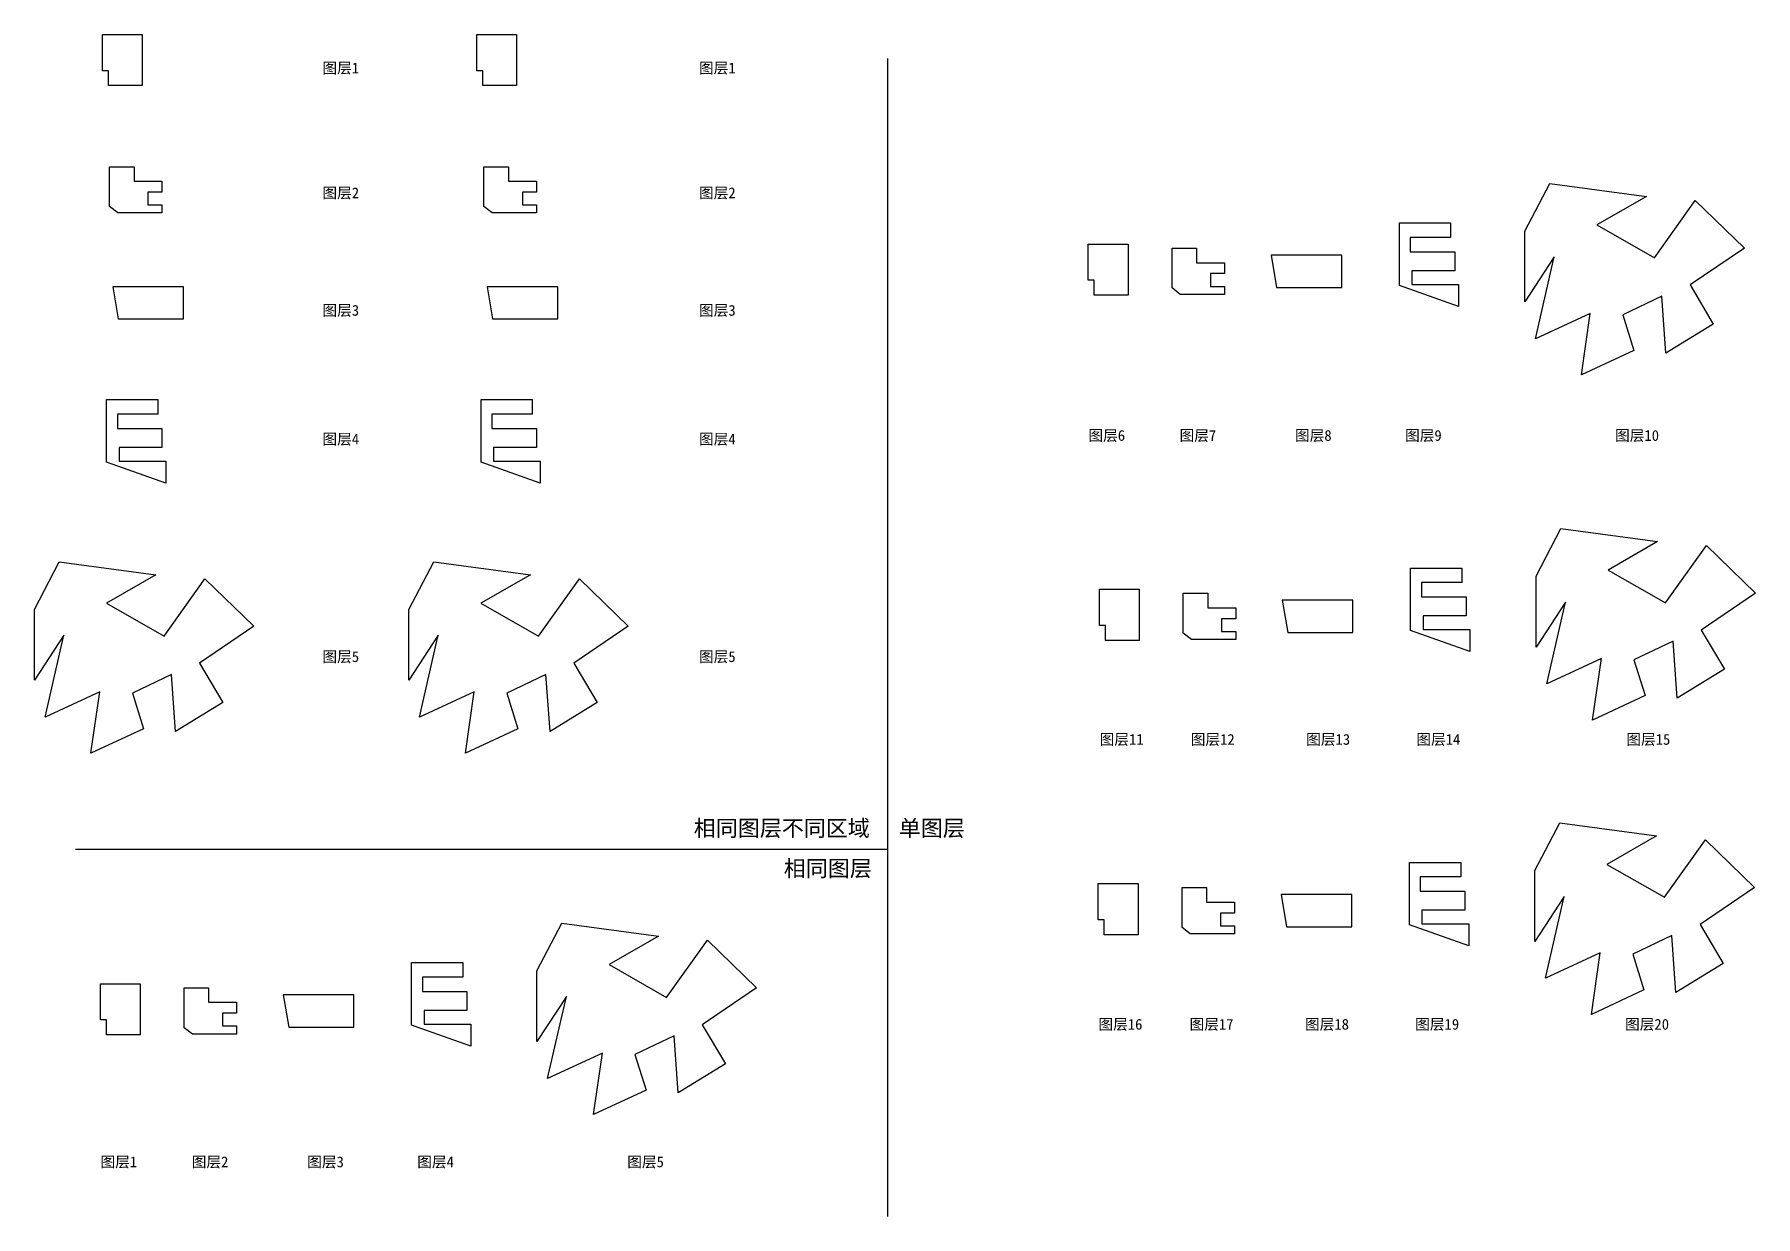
# Model space of a CAD drawing. Header units: millimetres. Extents: x -15678 to 321, y 6347 to 17336.
import ezdxf

# ---------------------------------------------------------------- set-up
doc = ezdxf.new("R2010")
doc.units = ezdxf.units.MM
for name, color, linetype in [('图层1', 10, 'Continuous'), ('图层10', 11, 'Continuous'), ('图层11', 20, 'Continuous'), ('图层12', 41, 'Continuous'), ('图层13', 60, 'Continuous'), ('图层14', 242, 'Continuous'), ('图层15', 100, 'Continuous'), ('图层16', 121, 'Continuous'), ('图层17', 160, 'Continuous'), ('图层18', 191, 'Continuous'), ('图层19', 220, 'Continuous'), ('图层2', 2, 'Continuous'), ('图层20', 241, 'Continuous'), ('图层3', 3, 'Continuous'), ('图层4', 4, 'Continuous'), ('图层5', 5, 'Continuous'), ('图层6', 6, 'Continuous'), ('图层7', 7, 'Continuous'), ('图层8', 8, 'Continuous'), ('图层9', 9, 'Continuous')]:
    doc.layers.add(name, color=color, linetype=linetype)
doc.styles.add('MtXpl_', font='')
doc.styles.get('MtXpl_').set_extended_font_data('SimSun')

msp = doc.modelspace()

# ---------------------------------------------------------------- linework, layer by layer
for p, q in [((-7745, 6347), (-7745, 17111)), ((-15296, 9764), (-7745, 9764))]:
    msp.add_line(p, q)
at = {"layer": '图层1'}
for p, q in [((-15046, 16998), (-15046, 17336)), ((-15046, 17336), (-14675, 17336)), ((-14675, 17336), (-14675, 16860)), ((-11566, 16998), (-11566, 17336)), ((-11566, 17336), (-11195, 17336)), ((-11195, 17336), (-11195, 16860)), ((-14990, 16998), (-15046, 16998)), ((-14990, 16860), (-14990, 16998)), ((-11510, 16998), (-11566, 16998)), ((-11510, 16860), (-11510, 16998)), ((-14675, 16860), (-14990, 16860)), ((-11195, 16860), (-11510, 16860)), ((-15064, 8175), (-15064, 8512)), ((-15064, 8512), (-14694, 8512)), ((-14694, 8512), (-14694, 8036)), ((-15009, 8175), (-15064, 8175)), ((-15009, 8036), (-15009, 8175)), ((-14694, 8036), (-15009, 8036))]:
    msp.add_line(p, q, dxfattribs=at)
at = {"layer": '图层10'}
for p, q in [((-1824, 15507), (-1592, 15950)), ((-1592, 15950), (-694, 15830)), ((-694, 15830), (-1153, 15565)), ((-619, 15259), (-239, 15793)), ((-239, 15793), (217, 15350)), ((-1153, 15565), (-619, 15259)), ((-1824, 14849), (-1824, 15507)), ((-1551, 15267), (-1824, 14849)), ((-1725, 14506), (-1551, 15267)), ((217, 15350), (-288, 15007)), ((-549, 14903), (-913, 14729)), ((-512, 14374), (-549, 14903)), ((-288, 15007), (-73, 14643)), ((-1216, 14742), (-1725, 14506)), ((-1298, 14171), (-1216, 14742)), ((-913, 14729), (-810, 14398)), ((-73, 14643), (-512, 14374)), ((-810, 14398), (-1298, 14171))]:
    msp.add_line(p, q, dxfattribs=at)
at = {"layer": '图层11'}
for p, q in [((-5778, 11842), (-5778, 12180)), ((-5778, 12180), (-5407, 12180)), ((-5407, 12180), (-5407, 11703)), ((-5722, 11842), (-5778, 11842)), ((-5722, 11703), (-5722, 11842)), ((-5407, 11703), (-5722, 11703))]:
    msp.add_line(p, q, dxfattribs=at)
at = {"layer": '图层12'}
for p, q in [((-4998, 11771), (-4998, 12141)), ((-4998, 12141), (-4771, 12141)), ((-4771, 12141), (-4771, 12006)), ((-4771, 12006), (-4511, 12006)), ((-4511, 12006), (-4511, 11905)), ((-4511, 11905), (-4642, 11905)), ((-4642, 11905), (-4642, 11786)), ((-4922, 11712), (-4998, 11771)), ((-4511, 11712), (-4922, 11712)), ((-4642, 11786), (-4511, 11786)), ((-4511, 11786), (-4511, 11712))]:
    msp.add_line(p, q, dxfattribs=at)
at = {"layer": '图层13'}
for p, q in [((-3421, 12076), (-4078, 12076)), ((-4078, 12076), (-4026, 11776)), ((-3421, 11776), (-3421, 12076)), ((-4026, 11776), (-3421, 11776))]:
    msp.add_line(p, q, dxfattribs=at)
at = {"layer": '图层14'}
for p, q in [((-2885, 11794), (-2885, 12376)), ((-2885, 12376), (-2409, 12376)), ((-2409, 12376), (-2409, 12241)), ((-2409, 12241), (-2784, 12241)), ((-2784, 12241), (-2784, 12107)), ((-2784, 12107), (-2370, 12107)), ((-2370, 12107), (-2370, 11931)), ((-2370, 11931), (-2769, 11931)), ((-2769, 11931), (-2769, 11804)), ((-2334, 11600), (-2885, 11794)), ((-2769, 11804), (-2334, 11804)), ((-2334, 11804), (-2334, 11600))]:
    msp.add_line(p, q, dxfattribs=at)
at = {"layer": '图层15'}
for p, q in [((-1719, 12299), (-1488, 12742)), ((-1488, 12742), (-589, 12622)), ((-589, 12622), (-1049, 12357)), ((-515, 12051), (-134, 12585)), ((-134, 12585), (321, 12142)), ((-1049, 12357), (-515, 12051)), ((-1719, 11641), (-1719, 12299)), ((-1446, 12059), (-1719, 11641)), ((-1620, 11298), (-1446, 12059)), ((321, 12142), (-184, 11799)), ((-444, 11695), (-809, 11521)), ((-407, 11166), (-444, 11695)), ((-184, 11799), (32, 11435)), ((-1111, 11534), (-1620, 11298)), ((-1194, 10963), (-1111, 11534)), ((-809, 11521), (-705, 11190)), ((32, 11435), (-407, 11166)), ((-705, 11190), (-1194, 10963))]:
    msp.add_line(p, q, dxfattribs=at)
at = {"layer": '图层16'}
for p, q in [((-5789, 9106), (-5789, 9444)), ((-5789, 9444), (-5419, 9444)), ((-5419, 9444), (-5419, 8967)), ((-5733, 9106), (-5789, 9106)), ((-5733, 8967), (-5733, 9106)), ((-5419, 8967), (-5733, 8967))]:
    msp.add_line(p, q, dxfattribs=at)
at = {"layer": '图层17'}
for p, q in [((-5010, 9035), (-5010, 9405)), ((-5010, 9405), (-4782, 9405)), ((-4782, 9405), (-4782, 9270)), ((-4782, 9270), (-4523, 9270)), ((-4523, 9169), (-4653, 9169)), ((-4653, 9169), (-4653, 9050)), ((-4523, 9270), (-4523, 9169)), ((-4933, 8976), (-5010, 9035)), ((-4523, 8976), (-4933, 8976)), ((-4653, 9050), (-4523, 9050)), ((-4523, 9050), (-4523, 8976))]:
    msp.add_line(p, q, dxfattribs=at)
at = {"layer": '图层18'}
for p, q in [((-3432, 9340), (-4089, 9340)), ((-4089, 9340), (-4038, 9040)), ((-3432, 9040), (-3432, 9340)), ((-4038, 9040), (-3432, 9040))]:
    msp.add_line(p, q, dxfattribs=at)
at = {"layer": '图层19'}
for p, q in [((-2896, 9058), (-2896, 9640)), ((-2896, 9640), (-2420, 9640)), ((-2420, 9640), (-2420, 9505)), ((-2420, 9505), (-2795, 9505)), ((-2795, 9505), (-2795, 9371)), ((-2795, 9371), (-2382, 9371)), ((-2382, 9371), (-2382, 9195)), ((-2382, 9195), (-2780, 9195)), ((-2780, 9195), (-2780, 9068)), ((-2345, 8864), (-2896, 9058)), ((-2780, 9068), (-2345, 9068)), ((-2345, 9068), (-2345, 8864))]:
    msp.add_line(p, q, dxfattribs=at)
at = {"layer": '图层2'}
for p, q in [((-14979, 15736), (-14979, 16106)), ((-14979, 16106), (-14751, 16106)), ((-14751, 16106), (-14751, 15971)), ((-11499, 15736), (-11499, 16106)), ((-11499, 16106), (-11271, 16106)), ((-11271, 16106), (-11271, 15971)), ((-14751, 15971), (-14492, 15971)), ((-14492, 15870), (-14622, 15870)), ((-14622, 15870), (-14622, 15751)), ((-14492, 15971), (-14492, 15870)), ((-11271, 15971), (-11011, 15971)), ((-11011, 15870), (-11142, 15870)), ((-11142, 15870), (-11142, 15751)), ((-11011, 15971), (-11011, 15870)), ((-14902, 15676), (-14979, 15736)), ((-14622, 15751), (-14492, 15751)), ((-14492, 15751), (-14492, 15676)), ((-11422, 15676), (-11499, 15736)), ((-11142, 15751), (-11011, 15751)), ((-11011, 15751), (-11011, 15676)), ((-14492, 15676), (-14902, 15676)), ((-11011, 15676), (-11422, 15676)), ((-14285, 8103), (-14285, 8473)), ((-14285, 8473), (-14058, 8473)), ((-14058, 8473), (-14058, 8339)), ((-14058, 8339), (-13798, 8339)), ((-13798, 8339), (-13798, 8238)), ((-13798, 8238), (-13929, 8238)), ((-13929, 8238), (-13929, 8119)), ((-14208, 8044), (-14285, 8103)), ((-13798, 8044), (-14208, 8044)), ((-13929, 8119), (-13798, 8119)), ((-13798, 8119), (-13798, 8044))]:
    msp.add_line(p, q, dxfattribs=at)
at = {"layer": '图层20'}
for p, q in [((-1731, 9563), (-1499, 10006)), ((-1499, 10006), (-601, 9886)), ((-601, 9886), (-1060, 9621)), ((-526, 9315), (-145, 9849)), ((-145, 9849), (310, 9406)), ((-1060, 9621), (-526, 9315)), ((-1731, 8905), (-1731, 9563)), ((-1457, 9323), (-1731, 8905)), ((-1631, 8562), (-1457, 9323)), ((310, 9406), (-195, 9063)), ((-195, 9063), (20, 8699)), ((-456, 8959), (-820, 8785)), ((-419, 8430), (-456, 8959)), ((-1122, 8798), (-1631, 8562)), ((-1205, 8227), (-1122, 8798)), ((-820, 8785), (-717, 8454)), ((20, 8699), (-419, 8430)), ((-717, 8454), (-1205, 8227))]:
    msp.add_line(p, q, dxfattribs=at)
at = {"layer": '图层3'}
for p, q in [((-14293, 14991), (-14950, 14991)), ((-14950, 14991), (-14898, 14691)), ((-14293, 14691), (-14293, 14991)), ((-10813, 14991), (-11470, 14991)), ((-11470, 14991), (-11418, 14691)), ((-10813, 14691), (-10813, 14991)), ((-14898, 14691), (-14293, 14691)), ((-11418, 14691), (-10813, 14691)), ((-12708, 8408), (-13365, 8408)), ((-13365, 8408), (-13313, 8108)), ((-12708, 8108), (-12708, 8408)), ((-13313, 8108), (-12708, 8108))]:
    msp.add_line(p, q, dxfattribs=at)
at = {"layer": '图层4'}
for p, q in [((-15007, 13359), (-15007, 13941)), ((-15007, 13941), (-14531, 13941)), ((-14531, 13941), (-14531, 13806)), ((-11526, 13359), (-11526, 13941)), ((-11526, 13941), (-11050, 13941)), ((-11050, 13941), (-11050, 13806)), ((-14531, 13806), (-14906, 13806)), ((-14906, 13806), (-14906, 13672)), ((-11050, 13806), (-11426, 13806)), ((-11426, 13806), (-11426, 13672)), ((-14906, 13672), (-14492, 13672)), ((-14492, 13672), (-14492, 13496)), ((-11426, 13672), (-11012, 13672)), ((-11012, 13672), (-11012, 13496)), ((-14492, 13496), (-14890, 13496)), ((-14890, 13496), (-14890, 13369)), ((-11012, 13496), (-11410, 13496)), ((-11410, 13496), (-11410, 13369)), ((-14455, 13165), (-15007, 13359)), ((-14890, 13369), (-14455, 13369)), ((-14455, 13369), (-14455, 13165)), ((-10975, 13165), (-11526, 13359)), ((-11410, 13369), (-10975, 13369)), ((-10975, 13369), (-10975, 13165)), ((-12172, 8126), (-12172, 8708)), ((-12172, 8708), (-11696, 8708)), ((-11696, 8708), (-11696, 8574)), ((-11696, 8574), (-12071, 8574)), ((-12071, 8574), (-12071, 8439)), ((-12071, 8439), (-11657, 8439)), ((-11657, 8439), (-11657, 8263)), ((-11657, 8263), (-12055, 8263)), ((-12055, 8263), (-12055, 8137)), ((-11621, 7932), (-12172, 8126)), ((-12055, 8137), (-11621, 8137)), ((-11621, 8137), (-11621, 7932))]:
    msp.add_line(p, q, dxfattribs=at)
at = {"layer": '图层5'}
for p, q in [((-15678, 11991), (-15446, 12433)), ((-15446, 12433), (-14548, 12313)), ((-12197, 11991), (-11966, 12433)), ((-11966, 12433), (-11067, 12313)), ((-14548, 12313), (-15007, 12049)), ((-14473, 11742), (-14092, 12276)), ((-14092, 12276), (-13637, 11834)), ((-11067, 12313), (-11527, 12049)), ((-10993, 11742), (-10612, 12276)), ((-10612, 12276), (-10157, 11834)), ((-15007, 12049), (-14473, 11742)), ((-11527, 12049), (-10993, 11742)), ((-15678, 11333), (-15678, 11991)), ((-12197, 11333), (-12197, 11991)), ((-15404, 11751), (-15678, 11333)), ((-15578, 10989), (-15404, 11751)), ((-13637, 11834), (-14142, 11490)), ((-11924, 11751), (-12197, 11333)), ((-12098, 10989), (-11924, 11751)), ((-10157, 11834), (-10662, 11490)), ((-14403, 11387), (-14767, 11213)), ((-14365, 10857), (-14403, 11387)), ((-14142, 11490), (-13927, 11126)), ((-10923, 11387), (-11287, 11213)), ((-10885, 10857), (-10923, 11387)), ((-10662, 11490), (-10447, 11126)), ((-15069, 11225), (-15578, 10989)), ((-15152, 10654), (-15069, 11225)), ((-14767, 11213), (-14663, 10882)), ((-11589, 11225), (-12098, 10989)), ((-11672, 10654), (-11589, 11225)), ((-11287, 11213), (-11183, 10882)), ((-13927, 11126), (-14365, 10857)), ((-10447, 11126), (-10885, 10857)), ((-14663, 10882), (-15152, 10654)), ((-11183, 10882), (-11672, 10654)), ((-11006, 8632), (-10774, 9074)), ((-10774, 9074), (-9876, 8954)), ((-9876, 8954), (-10336, 8690)), ((-9802, 8383), (-9421, 8917)), ((-9421, 8917), (-8966, 8474)), ((-10336, 8690), (-9802, 8383)), ((-11006, 7974), (-11006, 8632)), ((-10733, 8392), (-11006, 7974)), ((-10907, 7630), (-10733, 8392)), ((-8966, 8474), (-9471, 8131)), ((-9731, 8028), (-10096, 7854)), ((-9694, 7498), (-9731, 8028)), ((-9471, 8131), (-9255, 7767)), ((-10398, 7866), (-10907, 7630)), ((-10480, 7295), (-10398, 7866)), ((-10096, 7854), (-9992, 7523)), ((-9255, 7767), (-9694, 7498)), ((-9992, 7523), (-10480, 7295))]:
    msp.add_line(p, q, dxfattribs=at)
at = {"layer": '图层6'}
for p, q in [((-5882, 15050), (-5882, 15387)), ((-5882, 15387), (-5512, 15387)), ((-5512, 15387), (-5512, 14911)), ((-5827, 15050), (-5882, 15050)), ((-5827, 14911), (-5827, 15050)), ((-5512, 14911), (-5827, 14911))]:
    msp.add_line(p, q, dxfattribs=at)
at = {"layer": '图层7'}
for p, q in [((-5103, 14979), (-5103, 15349)), ((-5103, 15349), (-4876, 15349)), ((-4876, 15349), (-4876, 15214)), ((-4876, 15214), (-4616, 15214)), ((-4616, 15214), (-4616, 15113)), ((-4616, 15113), (-4746, 15113)), ((-4746, 15113), (-4746, 14994)), ((-5026, 14919), (-5103, 14979)), ((-4616, 14919), (-5026, 14919)), ((-4746, 14994), (-4616, 14994)), ((-4616, 14994), (-4616, 14919))]:
    msp.add_line(p, q, dxfattribs=at)
at = {"layer": '图层8'}
for p, q in [((-3526, 15284), (-4183, 15284)), ((-4183, 15284), (-4131, 14984)), ((-3526, 14984), (-3526, 15284)), ((-4131, 14984), (-3526, 14984))]:
    msp.add_line(p, q, dxfattribs=at)
at = {"layer": '图层9'}
for p, q in [((-2990, 15002), (-2990, 15584)), ((-2990, 15584), (-2514, 15584)), ((-2514, 15584), (-2514, 15449)), ((-2514, 15449), (-2889, 15449)), ((-2889, 15449), (-2889, 15315)), ((-2889, 15315), (-2475, 15315)), ((-2475, 15315), (-2475, 15139)), ((-2475, 15139), (-2873, 15139)), ((-2873, 15139), (-2873, 15012)), ((-2439, 14808), (-2990, 15002)), ((-2873, 15012), (-2439, 15012)), ((-2439, 15012), (-2439, 14808))]:
    msp.add_line(p, q, dxfattribs=at)

# ---------------------------------------------------------------- texts
at = {"style": 'MtXpl_'}
for s, p in [('相同图层不同区域', (-9549, 9883)), ('单图层', (-7643, 9883)), ('相同图层', (-8712, 9509))]:
    msp.add_text(s, height=150, dxfattribs=at).set_placement(p)
at = {"layer": '图层1', "style": 'MtXpl_'}
for p in [(-13000, 16974), (-9500, 16974), (-15063, 6806)]:
    msp.add_text('图层1', height=100, dxfattribs=at).set_placement(p)
at = {"layer": '图层10', "style": 'MtXpl_'}
msp.add_text('图层10', height=100, dxfattribs=at).set_placement((-985, 13558))
at = {"layer": '图层11', "style": 'MtXpl_'}
msp.add_text('图层11', height=100, dxfattribs=at).set_placement((-5776, 10733))
at = {"layer": '图层12', "style": 'MtXpl_'}
msp.add_text('图层12', height=100, dxfattribs=at).set_placement((-4929, 10733))
at = {"layer": '图层13', "style": 'MtXpl_'}
msp.add_text('图层13', height=100, dxfattribs=at).set_placement((-3856, 10733))
at = {"layer": '图层14', "style": 'MtXpl_'}
msp.add_text('图层14', height=100, dxfattribs=at).set_placement((-2832, 10733))
at = {"layer": '图层15', "style": 'MtXpl_'}
msp.add_text('图层15', height=100, dxfattribs=at).set_placement((-880, 10733))
at = {"layer": '图层16', "style": 'MtXpl_'}
msp.add_text('图层16', height=100, dxfattribs=at).set_placement((-5787, 8085))
at = {"layer": '图层17', "style": 'MtXpl_'}
msp.add_text('图层17', height=100, dxfattribs=at).set_placement((-4940, 8085))
at = {"layer": '图层18', "style": 'MtXpl_'}
msp.add_text('图层18', height=100, dxfattribs=at).set_placement((-3867, 8085))
at = {"layer": '图层19', "style": 'MtXpl_'}
msp.add_text('图层19', height=100, dxfattribs=at).set_placement((-2843, 8085))
at = {"layer": '图层2', "style": 'MtXpl_'}
for p in [(-13000, 15813), (-9500, 15813), (-14215, 6806)]:
    msp.add_text('图层2', height=100, dxfattribs=at).set_placement(p)
at = {"layer": '图层20', "style": 'MtXpl_'}
msp.add_text('图层20', height=100, dxfattribs=at).set_placement((-892, 8085))
at = {"layer": '图层3', "style": 'MtXpl_'}
for p in [(-13000, 14721), (-9500, 14721), (-13142, 6806)]:
    msp.add_text('图层3', height=100, dxfattribs=at).set_placement(p)
at = {"layer": '图层4', "style": 'MtXpl_'}
for p in [(-13000, 13524), (-9500, 13524), (-12119, 6806)]:
    msp.add_text('图层4', height=100, dxfattribs=at).set_placement(p)
at = {"layer": '图层5', "style": 'MtXpl_'}
for p in [(-13000, 11502), (-9500, 11502), (-10167, 6806)]:
    msp.add_text('图层5', height=100, dxfattribs=at).set_placement(p)
at = {"layer": '图层6', "style": 'MtXpl_'}
msp.add_text('图层6', height=100, dxfattribs=at).set_placement((-5880, 13558))
at = {"layer": '图层7', "style": 'MtXpl_'}
msp.add_text('图层7', height=100, dxfattribs=at).set_placement((-5033, 13558))
at = {"layer": '图层8', "style": 'MtXpl_'}
msp.add_text('图层8', height=100, dxfattribs=at).set_placement((-3960, 13558))
at = {"layer": '图层9', "style": 'MtXpl_'}
msp.add_text('图层9', height=100, dxfattribs=at).set_placement((-2937, 13558))

doc.saveas('drawing.dxf')
